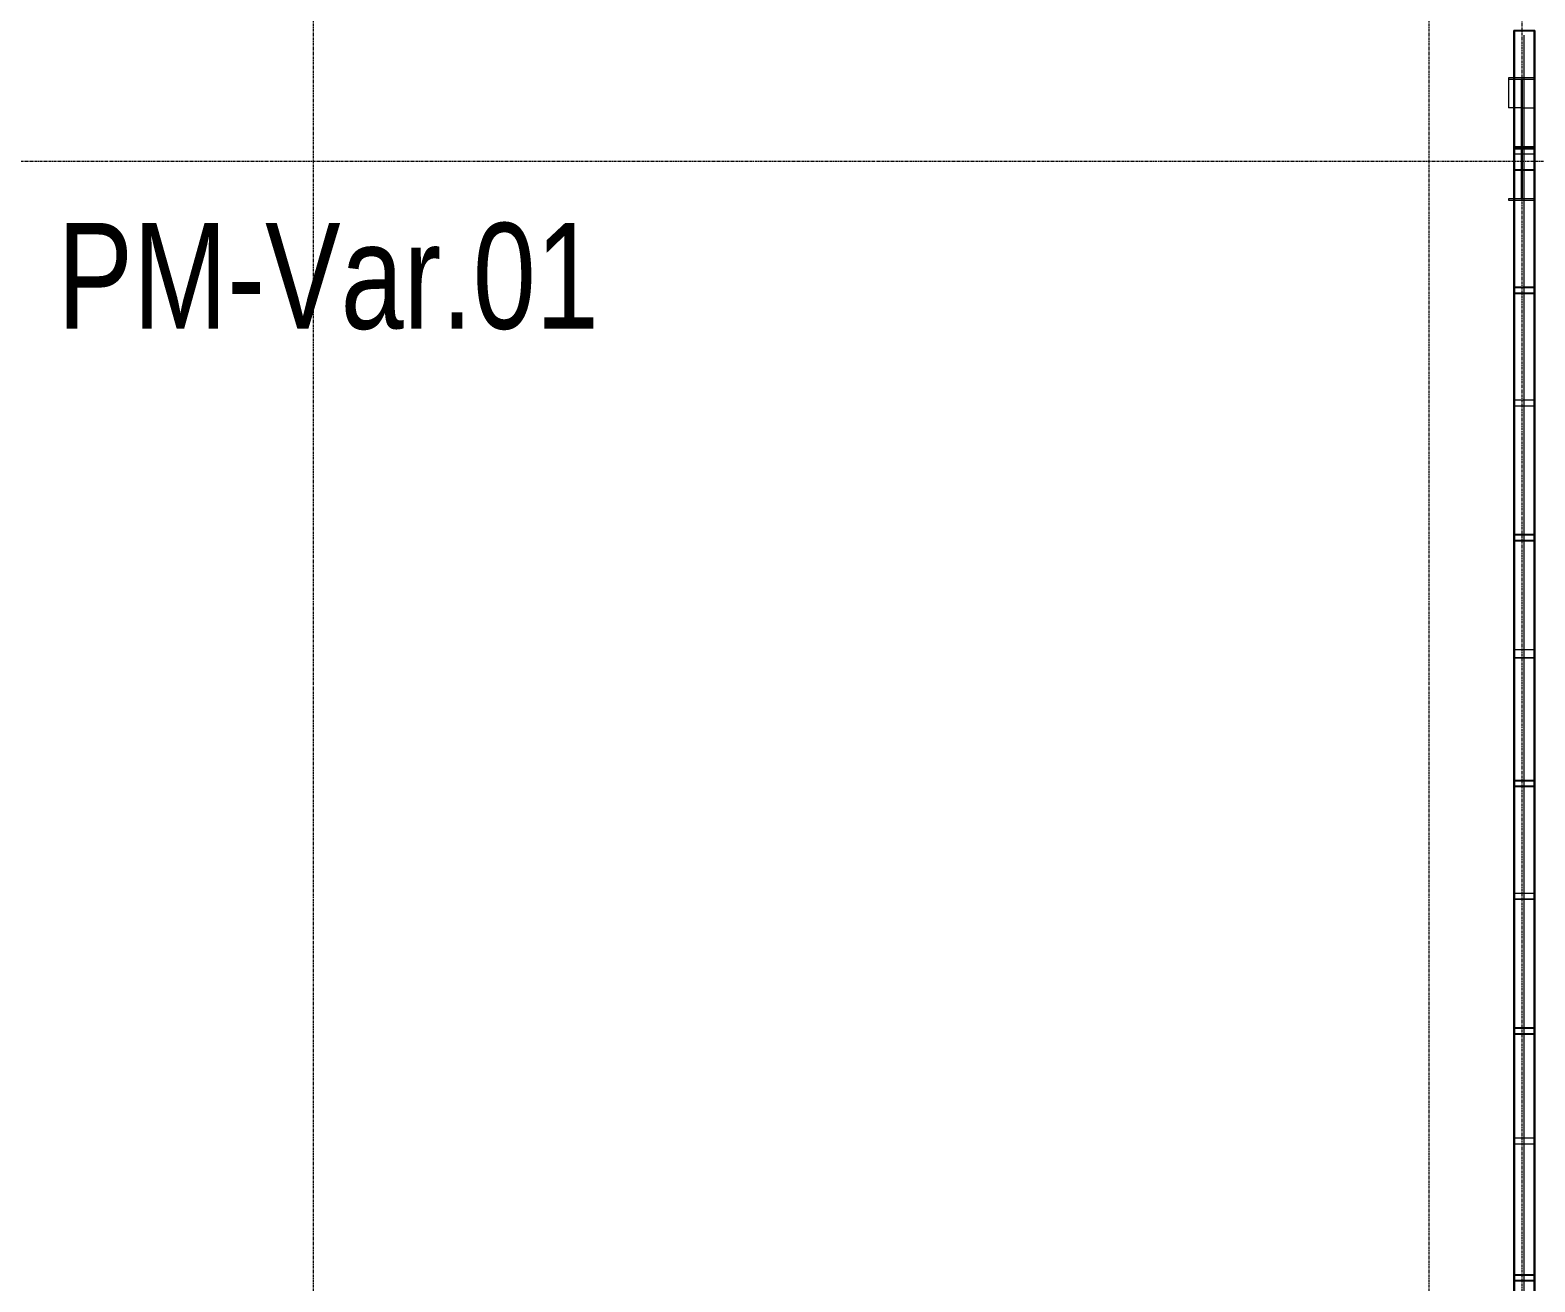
# Model space of a CAD drawing. Header units: centimetres. Extents: x -14155 to 6577, y -1225 to 8033.
# Drawn here: x -10476 to -9765, y 1692 to 2283 of the extents above; entities that cross this region are included whole.
import ezdxf

# ---------------------------------------------------------------- set-up
doc = ezdxf.new("R2010")
doc.units = ezdxf.units.CM
doc.linetypes.add('Grid Line', pattern=[2.2225, 1.27, -0.3175, 0.3175, -0.3175])
for name, color, linetype, lineweight in [('S-BEAM', 7, 'Continuous', 9), ('S-COLS', 7, 'Continuous', 9), ('S-COLS-IDEN', 7, 'Continuous', 9), ('S-GRID', 7, 'Continuous', 9)]:
    doc.layers.add(name, color=color, linetype=linetype, lineweight=lineweight)
doc.styles.add('Century Gothic_1', font='GOTHIC.TTF', dxfattribs={"width": 0.8, "height": 50})

# ---------------------------------------------------------------- blocks, each defined once
blk = doc.blocks.new('RVR_CERCHA_C03 - RVR_CERCHA_C03-1729337-N01 - Planta')
at = {"layer": 'S-BEAM', "color": 253, "true_color": 0xaaaaaa}
for p, q in [((-2.89, 5), (897.43, 5)), ((893.49, 4.7), (-2.85, 4.7)), ((55.07, 0), (673.83, 0)), ((368.73, 5), (317.93, 5)), ((317.93, 5), (368.73, 5)), ((318.22, 4.7), (368.73, 4.7)), ((321.37, 4.7), (368.73, 4.7)), ((321.37, 4.7), (368.73, 4.7)), ((368.73, 5), (321.87, 5)), ((369.92, 5), (368.19, 5)), ((368.19, 4.7), (369.92, 4.7)), ((483.93, 5), (368.27, 5)), ((483.93, 4.7), (368.27, 4.7)), ((369.92, 5), (368.73, 5)), ((371.64, 5), (368.73, 5)), ((371.64, 5), (368.73, 5)), ((371.64, 5), (368.73, 5)), ((368.73, 5), (371.64, 5)), ((368.73, 4.7), (368.73, -4.7)), ((368.87, -4.7), (368.87, 4.7)), ((368.87, 4.7), (369.92, 4.7)), ((368.87, 4.7), (370.28, 4.7)), ((368.87, 4.7), (370.28, 4.7)), ((368.87, 4.7), (371.44, 4.7)), ((368.87, 4.7), (371.44, 4.7)), ((371.11, 5), (369.92, 5)), ((371.64, 5), (369.92, 5)), ((369.92, 4.7), (371.11, 4.7)), ((369.92, 4.7), (371.44, 4.7)), ((370.28, 4.7), (371.44, 4.7)), ((370.28, 4.7), (371.44, 4.7)), ((371.11, 4.7), (371.11, 5)), ((371.11, 5), (434.13, 5)), ((371.11, 4.7), (434.13, 4.7)), ((371.44, 4.7), (371.44, -4.7)), ((429.43, 5), (371.64, 5)), ((371.64, 4.7), (371.64, 5)), ((432.81, 5), (371.64, 5)), ((371.64, 5), (432.81, 5)), ((371.64, 4.7), (429.94, 4.7)), ((371.64, -4.7), (371.64, 4.7)), ((371.64, 4.7), (429.94, 4.7)), ((371.64, 4.7), (432.81, 4.7)), ((432.81, 5), (429.43, 5)), ((429.94, 4.7), (432.81, 4.7)), ((429.94, 4.7), (432.81, 4.7)), ((432.81, 4.7), (432.81, 5)), ((432.81, 5), (434.03, 5)), ((432.81, 5), (434.13, 5)), ((433.38, 5), (432.81, 5)), ((435.76, 5), (432.81, 5)), ((432.81, 5), (435.76, 5)), ((434.03, 4.7), (432.81, 4.7)), ((432.81, 4.7), (434.13, 4.7)), ((432.81, 4.7), (433.52, 4.7)), ((432.81, 4.7), (435.76, 4.7)), ((432.81, 4.7), (433.52, 4.7)), ((433.38, 5), (434.93, 5)), ((433.38, 4.7), (433.38, 5)), ((433.38, -4.7), (433.38, 4.7)), ((434.93, 4.7), (433.52, 4.7)), ((433.52, 4.7), (433.52, -4.7)), ((433.52, 4.7), (435.76, 4.7)), ((434.03, 5), (435.76, 5)), ((435.76, 4.7), (434.03, 4.7)), ((434.13, 5), (484.82, 5)), ((434.13, 5), (435.76, 5)), ((434.13, 4.7), (484.82, 4.7)), ((434.13, 4.7), (435.76, 4.7)), ((434.93, 5), (435.76, 5)), ((435.76, 4.7), (434.93, 4.7)), ((435.76, 5), (436.33, 5)), ((435.76, 5), (435.76, 4.7)), ((485.35, 5), (435.76, 5)), ((435.76, 5), (485.35, 5)), ((436.12, 4.7), (435.76, 4.7)), ((435.76, 4.7), (438.9, 4.7)), ((435.76, 4.7), (436.12, 4.7)), ((436.12, -4.7), (436.12, 4.7)), ((436.12, 4.7), (438.9, 4.7)), ((436.33, 5), (436.33, 4.7)), ((439.39, 5), (436.33, 5)), ((436.33, 4.7), (436.33, -4.7)), ((436.38, 4.7), (485.35, 4.7)), ((438.9, 4.7), (485.35, 4.7)), ((438.9, 4.7), (485.35, 4.7)), ((485.35, 5), (439.39, 5)), ((485.48, 5), (483.93, 5)), ((485.48, 4.7), (483.93, 4.7)), ((486.57, 5), (484.82, 5)), ((484.82, 5), (484.82, 4.7)), ((484.82, 4.7), (486.57, 4.7)), ((486.57, 5), (485.35, 5)), ((488.33, 5), (485.35, 5)), ((488.33, 5), (485.35, 5)), ((488.33, 5), (485.35, 5)), ((485.35, 5), (488.33, 5)), ((485.35, 4.7), (485.35, -4.7)), ((487.34, 5), (485.48, 5)), ((487.34, 4.7), (485.48, 4.7)), ((485.49, -4.7), (485.49, 4.7)), ((485.49, 4.7), (486.57, 4.7)), ((485.49, 4.7), (486.94, 4.7)), ((485.49, 4.7), (486.94, 4.7)), ((485.49, 4.7), (488.12, 4.7)), ((485.49, 4.7), (488.12, 4.7)), ((487.8, 5), (486.57, 5)), ((488.33, 5), (486.57, 5)), ((486.57, 4.7), (487.8, 4.7)), ((486.57, 4.7), (488.12, 4.7)), ((486.94, 4.7), (488.12, 4.7)), ((486.94, 4.7), (488.12, 4.7)), ((488.89, 5), (487.34, 5)), ((488.89, 4.7), (487.34, 4.7)), ((487.8, 4.7), (487.8, 5)), ((487.8, 5), (549.86, 5)), ((487.8, 4.7), (549.86, 4.7)), ((488.12, 4.7), (488.12, -4.7)), ((545.48, 5), (488.33, 5)), ((488.33, 4.7), (488.33, 5)), ((548.52, 5), (488.33, 5)), ((488.33, 5), (548.52, 5)), ((488.33, 4.7), (545.97, 4.7)), ((488.33, -4.7), (488.33, 4.7)), ((488.33, 4.7), (545.97, 4.7)), ((488.33, 4.7), (548.52, 4.7)), ((601.73, 5), (488.89, 5)), ((601.73, 4.7), (488.89, 4.7)), ((548.52, 5), (545.48, 5)), ((545.97, 4.7), (548.52, 4.7)), ((545.97, 4.7), (548.52, 4.7)), ((548.52, 4.7), (548.52, 5)), ((548.52, 5), (549.86, 5)), ((548.52, 5), (549.86, 5)), ((549.01, 5), (548.52, 5)), ((551.47, 5), (548.52, 5)), ((548.52, 5), (551.47, 5)), ((549.86, 4.7), (548.52, 4.7)), ((548.52, 4.7), (549.86, 4.7)), ((548.52, 4.7), (549.16, 4.7)), ((548.52, 4.7), (551.47, 4.7)), ((548.52, 4.7), (549.16, 4.7)), ((549.01, 5), (550.51, 5)), ((549.01, 4.7), (549.01, 5)), ((549.01, -4.7), (549.01, 4.7)), ((550.51, 4.7), (549.16, 4.7)), ((549.16, 4.7), (549.16, -4.7)), ((549.16, 4.7), (551.47, 4.7)), ((549.86, 5), (551.47, 5)), ((549.86, 5), (601.73, 5)), ((549.86, 5), (551.47, 5)), ((551.47, 4.7), (549.86, 4.7)), ((549.86, 4.7), (601.73, 4.7)), ((549.86, 4.7), (551.47, 4.7)), ((550.51, 5), (551.47, 5)), ((551.47, 4.7), (550.51, 4.7)), ((551.47, 5), (551.97, 5)), ((551.47, 5), (551.47, 4.7)), ((602.26, 5), (551.47, 5)), ((551.47, 5), (602.26, 5)), ((551.47, 4.7), (554.49, 4.7)), ((551.76, -4.7), (551.76, 4.7)), ((551.76, 4.7), (554.49, 4.7)), ((551.76, 4.7), (602.27, 4.7)), ((551.97, 5), (551.97, 4.7)), ((554.99, 5), (551.97, 5)), ((551.97, 4.7), (551.97, -4.7)), ((554.49, 4.7), (602.27, 4.7)), ((554.49, 4.7), (602.27, 4.7)), ((602.26, 5), (554.99, 5)), ((603.45, 5), (601.73, 5)), ((601.73, 5), (601.73, 4.7)), ((601.73, 4.7), (603.45, 4.7)), ((717.47, 5), (601.8, 5)), ((717.47, 4.7), (601.8, 4.7)), ((603.45, 5), (602.26, 5)), ((605.18, 5), (602.26, 5)), ((605.18, 5), (602.26, 5)), ((605.18, 5), (602.26, 5)), ((602.26, 5), (605.18, 5)), ((602.26, 4.7), (602.26, -4.7)), ((602.41, -4.7), (602.41, 4.7)), ((602.41, 4.7), (603.45, 4.7)), ((602.41, 4.7), (603.81, 4.7)), ((602.41, 4.7), (603.81, 4.7)), ((602.41, 4.7), (604.97, 4.7)), ((602.41, 4.7), (604.97, 4.7)), ((604.64, 5), (603.45, 5)), ((605.18, 5), (603.45, 5)), ((603.45, 4.7), (604.64, 4.7)), ((603.45, 4.7), (604.97, 4.7)), ((603.81, 4.7), (604.97, 4.7)), ((603.81, 4.7), (604.97, 4.7)), ((604.64, 4.7), (604.64, 5)), ((604.64, 5), (667.66, 5)), ((604.64, 4.7), (667.66, 4.7)), ((604.97, 4.7), (604.97, -4.7)), ((605.17, 4.7), (664.17, 4.7)), ((605.17, 4.7), (663.97, 4.7)), ((605.17, 4.7), (663.03, 4.7)), ((663.47, 5), (605.18, 5)), ((605.18, 4.7), (605.18, 5)), ((663.03, 5), (605.18, 5)), ((605.18, 5), (664.33, 5)), ((605.18, -4.7), (605.18, 4.7)), ((663.03, 5), (666.54, 5)), ((663.03, 4.7), (663.03, 5)), ((663.03, 5), (664.33, 5)), ((669.29, 5), (663.03, 5)), ((663.03, -4.7), (663.03, 4.7)), ((663.03, 4.7), (667.06, 4.7)), ((666.2, 4.7), (663.24, 4.7)), ((663.24, 4.7), (663.24, -4.7)), ((664.45, 4.7), (663.24, 4.7)), ((663.95, 5), (663.47, 5)), ((666.91, 5), (663.95, 5)), ((663.97, 4.7), (664.33, 4.7)), ((664.17, 4.7), (667.06, 4.7)), ((664.33, 5), (667.66, 5)), ((664.33, 5), (669.29, 5)), ((664.33, 4.7), (669.29, 4.7)), ((664.82, 4.7), (664.45, 4.7)), ((667.94, 4.7), (664.82, 4.7)), ((666.54, 4.7), (666.2, 4.7)), ((666.54, 5), (666.54, 4.7)), ((669.29, 5), (666.54, 5)), ((667, 4.7), (666.54, 4.7)), ((666.91, 5), (668.27, 5)), ((666.91, 4.7), (666.91, 5)), ((666.91, -4.7), (666.91, 4.7)), ((669.29, 4.7), (667.06, 4.7)), ((668.27, 4.7), (667.06, 4.7)), ((667.06, 4.7), (667.06, -4.7)), ((667.06, 4.7), (669.29, 4.7)), ((667.66, 5), (718.35, 5)), ((667.66, 5), (669.29, 5)), ((667.66, 4.7), (669.29, 4.7)), ((718.35, 4.7), (667.94, 4.7)), ((668.27, 5), (669.29, 5)), ((669.29, 4.7), (668.27, 4.7)), ((672.54, 5), (669.29, 5)), ((669.29, 5), (669.29, 4.7)), ((718.88, 5), (669.29, 5)), ((669.29, 5), (718.88, 5)), ((672.54, 4.7), (669.29, 4.7)), ((669.29, 4.7), (718.35, 4.7)), ((669.29, 4.7), (718.35, 4.7)), ((718.88, 5), (672.54, 5)), ((718.35, 4.7), (672.54, 4.7)), ((673.83, 0), (957.38, 0)), ((719.01, 5), (717.47, 5)), ((718.35, 4.7), (717.47, 4.7)), ((718.35, 5), (718.35, -5)), ((720.11, 5), (718.35, 5)), ((718.56, -4.7), (718.56, 4.7)), ((718.56, 4.7), (720.11, 4.7)), ((718.88, 4.7), (718.56, 4.7)), ((719.01, 4.7), (718.56, 4.7)), ((718.56, 4.7), (718.88, 4.7)), ((718.56, 4.7), (718.88, 4.7)), ((720.11, 5), (718.88, 5)), ((721.87, 5), (718.88, 5)), ((721.87, 5), (718.88, 5)), ((721.87, 5), (718.88, 5)), ((718.88, 5), (721.87, 5)), ((718.88, 4.7), (720.11, 4.7)), ((721.19, 4.7), (718.88, 4.7)), ((721.19, 4.7), (718.88, 4.7)), ((718.88, 4.7), (721.19, 4.7)), ((718.88, 4.7), (721.19, 4.7)), ((720.88, 5), (719.01, 5)), ((720.88, 4.7), (719.01, 4.7)), ((721.34, 5), (720.11, 5)), ((721.87, 5), (720.11, 5)), ((720.11, 4.7), (721.19, 4.7)), ((720.11, 4.7), (721.19, 4.7)), ((722.42, 5), (720.88, 5)), ((721.19, 4.7), (720.88, 4.7)), ((721.19, 4.7), (721.19, -4.7)), ((721.34, -5), (721.34, 5)), ((721.34, 5), (783.39, 5)), ((721.87, 4.7), (721.34, 4.7)), ((783.17, 4.7), (721.34, 4.7)), ((721.34, 4.7), (721.87, 4.7)), ((721.87, 4.7), (721.34, 4.7)), ((722.42, 4.7), (721.34, 4.7)), ((721.34, 4.7), (721.87, 4.7)), ((721.34, 4.7), (721.87, 4.7)), ((779.61, 5), (721.87, 5)), ((721.87, 4.7), (721.87, 5)), ((782.05, 5), (721.87, 5)), ((721.87, 5), (782.05, 5)), ((779.61, 4.7), (721.87, 4.7)), ((721.87, 4.7), (782.05, 4.7)), ((721.87, 4.7), (782.05, 4.7)), ((835.26, 5), (722.42, 5)), ((835.27, 4.7), (722.42, 4.7)), ((782.05, 5), (779.61, 5)), ((782.05, 4.7), (779.61, 4.7)), ((782.05, 5), (783.68, 5)), ((782.05, -5), (782.05, 5)), ((782.05, 5), (783.39, 5)), ((782.55, 5), (782.05, 5)), ((785.01, 5), (782.05, 5)), ((782.05, 5), (785.01, 5)), ((782.55, 4.7), (782.05, 4.7)), ((782.05, 4.7), (785.01, 4.7)), ((782.05, 4.7), (785.01, 4.7)), ((783.68, 4.7), (782.26, 4.7)), ((782.26, 4.7), (782.26, -4.7)), ((783.67, 4.7), (782.26, 4.7)), ((782.55, 4.7), (782.55, 5)), ((782.55, 5), (783.84, 5)), ((783.84, 4.7), (782.55, 4.7)), ((784.86, 4.7), (783.17, 4.7)), ((783.39, 5), (835.26, 5)), ((783.39, 5), (785.01, 5)), ((835.26, 4.7), (783.67, 4.7)), ((783.68, 5), (785.01, 5)), ((785.01, 4.7), (783.68, 4.7)), ((783.84, 5), (785.01, 5)), ((784.86, 4.7), (783.84, 4.7)), ((784.86, -4.7), (784.86, 4.7)), ((785.01, 5), (785.5, 5)), ((785.01, 5), (785.01, -5)), ((835.76, 5), (785.01, 5)), ((785.01, 5), (835.76, 5)), ((785.5, 4.7), (785.01, 4.7)), ((785.01, 4.7), (835.26, 4.7)), ((785.01, 4.7), (835.26, 4.7)), ((785.5, 5), (785.5, 4.7)), ((788.12, 5), (785.5, 5)), ((788.12, 4.7), (785.5, 4.7)), ((835.76, 5), (788.12, 5)), ((835.26, 4.7), (788.12, 4.7)), ((835.26, 5), (835.26, -5)), ((836.99, 5), (835.26, 5)), ((893.49, 5), (835.34, 5)), ((893.49, 4.7), (835.34, 4.7)), ((835.47, -4.7), (835.47, 4.7)), ((835.47, 4.7), (836.99, 4.7)), ((836.99, 5), (835.76, 5)), ((838.71, 5), (835.76, 5)), ((838.71, 5), (835.76, 5)), ((838.71, 5), (835.76, 5)), ((835.76, 5), (838.71, 5)), ((835.76, 4.7), (836.99, 4.7)), ((838.07, 4.7), (835.76, 4.7)), ((838.07, 4.7), (835.76, 4.7)), ((835.76, 4.7), (838.07, 4.7)), ((835.76, 4.7), (838.07, 4.7)), ((838.22, 5), (836.99, 5)), ((838.71, 5), (836.99, 5)), ((836.99, 4.7), (838.07, 4.7)), ((836.99, 4.7), (838.07, 4.7)), ((838.07, 4.7), (838.07, -4.7)), ((838.22, -5), (838.22, 5)), ((838.22, 5), (893.49, 5)), ((838.71, 4.7), (838.22, 4.7)), ((893.49, 4.7), (838.22, 4.7)), ((838.22, 4.7), (838.71, 4.7)), ((838.71, 4.7), (838.22, 4.7)), ((838.22, 4.7), (838.71, 4.7)), ((838.22, 4.7), (838.71, 4.7)), ((893.49, 5), (838.71, 5)), ((838.71, 4.7), (838.71, 5)), ((893.49, 5), (838.71, 5)), ((838.71, 5), (893.49, 5)), ((893.49, 4.7), (838.71, 4.7)), ((838.71, 4.7), (893.49, 4.7)), ((838.71, 4.7), (893.49, 4.7)), ((893.49, 5), (893.49, -5)), ((897.43, 5), (893.49, 5)), ((900.32, 5), (893.49, 5)), ((893.49, 5), (902.82, 5)), ((895.41, 5), (893.49, 5)), ((899.15, 5), (893.49, 5)), ((900.62, 5), (893.49, 5)), ((893.49, 5), (901.9, 5)), ((893.78, -4.7), (893.78, 4.7)), ((893.78, 4.7), (897.43, 4.7)), ((893.78, 4.7), (900.64, 4.7)), ((895.41, 4.7), (893.78, 4.7)), ((900.7, 4.7), (893.78, 4.7)), ((894.49, 4.7), (893.78, 4.7)), ((893.78, 4.7), (900.94, 4.7)), ((893.78, 4.7), (900.62, 4.7)), ((898.43, 4.7), (893.82, 4.7)), ((899.15, 4.7), (894.49, 4.7)), ((898.43, 5), (895.41, 5)), ((898.43, 4.7), (895.41, 4.7)), ((898.43, 5), (897.43, 5)), ((897.43, 5), (898.43, 5)), ((897.43, 4.7), (898.43, 4.7)), ((898.43, 4.7), (898.43, 5)), ((898.43, 5), (905.3, 5)), ((898.43, 4.7), (905.3, 4.7)), ((898.44, 5), (959.61, 5)), ((957.07, 4.7), (898.48, 4.7)), ((900.62, 5), (898.49, 5)), ((900.62, 4.7), (898.49, 4.7)), ((954.75, 5), (899.15, 5)), ((954.75, 4.7), (899.15, 4.7)), ((900.64, 5), (900.32, 5)), ((902.28, 5), (900.62, 5)), ((900.62, 4.7), (900.62, 5)), ((900.62, 5), (903.36, 5)), ((900.62, 5), (901.9, 5)), ((903.36, 5), (900.62, 5)), ((901.33, 4.7), (900.62, 4.7)), ((901.17, 4.7), (900.62, 4.7)), ((900.62, 4.7), (901.02, 4.7)), ((900.62, 4.7), (901.33, 4.7)), ((901.04, 5), (900.64, 5)), ((900.64, 4.7), (900.94, 4.7)), ((902.56, 4.7), (900.7, 4.7)), ((900.94, 4.7), (901.33, 4.7)), ((900.94, 4.7), (901.9, 4.7)), ((901.02, 4.7), (901.9, 4.7)), ((901.04, 5), (903.36, 5)), ((901.04, 4.7), (901.04, 5)), ((901.04, -4.7), (901.04, 4.7)), ((903.36, 4.7), (901.17, 4.7)), ((903.36, 4.7), (901.33, 4.7)), ((901.33, 4.7), (901.33, -4.7)), ((901.33, 4.7), (903.36, 4.7)), ((902.28, 4.7), (901.54, 4.7)), ((901.9, 5), (902.82, 5)), ((901.9, 5), (903.36, 5)), ((901.9, 4.7), (902.82, 4.7)), ((901.9, 4.7), (903.36, 4.7)), ((902.28, 4.7), (902.28, 5)), ((902.28, 5), (903.36, 5)), ((903.36, 4.7), (902.28, 4.7)), ((903.15, 4.7), (902.56, 4.7)), ((902.82, 5), (904.74, 5)), ((902.82, 5), (905.3, 5)), ((902.82, 4.7), (905.3, 4.7)), ((903.36, 5), (904.74, 5)), ((903.36, 5), (904.74, 5)), ((904.01, 5), (903.36, 5)), ((903.36, 5), (903.36, 4.7)), ((904.01, 5), (903.36, 5)), ((904.74, 4.7), (903.36, 4.7)), ((904.59, 4.7), (903.36, 4.7)), ((904.59, 4.7), (903.36, 4.7)), ((903.36, 4.7), (903.97, 4.7)), ((903.36, 4.7), (903.97, 4.7)), ((903.46, -4.7), (903.46, 4.7)), ((903.46, 4.7), (904.74, 4.7)), ((903.65, 5), (903.65, -5)), ((904.74, 5), (903.65, 5)), ((903.97, 4.7), (903.97, -4.7)), ((904.01, 4.7), (904.01, 5)), ((904.01, -4.7), (904.01, 4.7)), ((904.59, -4.7), (904.59, 4.7)), ((904.74, 5), (905.99, 5)), ((904.74, 5), (904.74, 4.7)), ((905.99, 5), (904.74, 5)), ((905.99, 4.7), (904.74, 4.7)), ((904.74, 4.7), (904.74, -4.7)), ((904.74, 4.7), (905.99, 4.7)), ((905.3, 5), (905.99, 5)), ((905.3, 5), (954.75, 5)), ((905.3, 4.7), (905.99, 4.7)), ((905.3, 4.7), (954.75, 4.7)), ((905.99, 5), (905.99, 4.7)), ((906.06, 4.7), (954.75, 4.7)), ((954.75, 5), (906.11, 5)), ((959.61, 5), (954.75, 5)), ((959.61, 5), (954.75, 5)), ((954.75, 5), (954.75, 4.7)), ((958.29, 5), (954.75, 5)), ((959.61, 5), (954.75, 5)), ((954.75, 5), (959.61, 5)), ((959.32, 4.7), (954.75, 4.7)), ((954.75, 4.7), (959.32, 4.7)), ((958.29, 4.7), (954.75, 4.7)), ((954.75, 4.7), (959.32, 4.7)), ((954.75, 4.7), (959.32, 4.7)), ((959.32, 4.7), (957.07, 4.7)), ((959.14, 5), (958.29, 5)), ((959.14, 4.7), (958.29, 4.7)), ((959.14, 5), (959.61, 5)), ((959.32, 4.7), (959.32, -4.7)), ((959.61, -5), (959.61, 5)), ((897.43, -5), (-2.89, -5)), ((893.49, -4.7), (-2.85, -4.7)), ((317.93, -5), (368.73, -5)), ((317.93, -5), (368.73, -5)), ((318.22, -4.7), (368.73, -4.7)), ((321.37, -4.7), (368.73, -4.7)), ((321.37, -4.7), (368.73, -4.7)), ((321.87, -5), (368.73, -5)), ((369.92, -4.7), (368.19, -4.7)), ((368.19, -5), (369.92, -5)), ((483.93, -4.7), (368.27, -4.7)), ((483.93, -5), (368.27, -5)), ((368.73, -5), (369.92, -5)), ((368.73, -5), (371.64, -5)), ((368.73, -5), (371.64, -5)), ((368.73, -5), (371.64, -5)), ((368.73, -5), (371.64, -5)), ((369.92, -4.7), (368.87, -4.7)), ((368.87, -4.7), (370.28, -4.7)), ((368.87, -4.7), (370.28, -4.7)), ((368.87, -4.7), (371.44, -4.7)), ((368.87, -4.7), (371.44, -4.7)), ((371.11, -4.7), (369.92, -4.7)), ((371.44, -4.7), (369.92, -4.7)), ((369.92, -5), (371.11, -5)), ((369.92, -5), (371.64, -5)), ((370.28, -4.7), (371.44, -4.7)), ((370.28, -4.7), (371.44, -4.7)), ((371.11, -5), (371.11, -4.7)), ((371.11, -4.7), (434.13, -4.7)), ((371.11, -5), (434.13, -5)), ((371.64, -4.7), (429.94, -4.7)), ((371.64, -5), (371.64, -4.7)), ((371.64, -4.7), (432.81, -4.7)), ((371.64, -4.7), (429.94, -4.7)), ((371.64, -5), (429.43, -5)), ((371.64, -5), (432.81, -5)), ((371.64, -5), (432.81, -5)), ((429.43, -5), (432.81, -5)), ((429.94, -4.7), (432.81, -4.7)), ((429.94, -4.7), (432.81, -4.7)), ((432.81, -5), (432.81, -4.7)), ((432.81, -4.7), (434.03, -4.7)), ((432.81, -4.7), (434.13, -4.7)), ((432.81, -4.7), (433.52, -4.7)), ((432.81, -4.7), (433.52, -4.7)), ((432.81, -4.7), (435.76, -4.7)), ((434.03, -5), (432.81, -5)), ((432.81, -5), (434.13, -5)), ((432.81, -5), (433.38, -5)), ((432.81, -5), (435.76, -5)), ((432.81, -5), (435.76, -5)), ((433.38, -5), (433.38, -4.7)), ((434.93, -5), (433.38, -5)), ((433.52, -4.7), (434.93, -4.7)), ((433.52, -4.7), (435.76, -4.7)), ((434.03, -4.7), (435.76, -4.7)), ((435.76, -5), (434.03, -5)), ((434.13, -4.7), (484.82, -4.7)), ((434.13, -4.7), (435.76, -4.7)), ((434.13, -5), (484.82, -5)), ((434.13, -5), (435.76, -5)), ((434.93, -4.7), (435.76, -4.7)), ((435.76, -5), (434.93, -5)), ((435.76, -4.7), (436.12, -4.7)), ((435.76, -4.7), (435.76, -5)), ((435.76, -4.7), (436.12, -4.7)), ((435.76, -4.7), (438.9, -4.7)), ((436.33, -5), (435.76, -5)), ((435.76, -5), (485.35, -5)), ((435.76, -5), (485.35, -5)), ((436.12, -4.7), (438.9, -4.7)), ((436.33, -4.7), (436.33, -5)), ((436.33, -5), (439.39, -5)), ((436.38, -4.7), (485.35, -4.7)), ((438.9, -4.7), (485.35, -4.7)), ((438.9, -4.7), (485.35, -4.7)), ((439.39, -5), (485.35, -5)), ((485.48, -4.7), (483.93, -4.7)), ((485.48, -5), (483.93, -5)), ((486.57, -4.7), (484.82, -4.7)), ((484.82, -4.7), (484.82, -5)), ((484.82, -5), (486.57, -5)), ((485.35, -5), (486.57, -5)), ((485.35, -5), (488.33, -5)), ((485.35, -5), (488.33, -5)), ((485.35, -5), (488.33, -5)), ((485.35, -5), (488.33, -5)), ((487.34, -4.7), (485.48, -4.7)), ((487.34, -5), (485.48, -5)), ((486.57, -4.7), (485.49, -4.7)), ((485.49, -4.7), (486.94, -4.7)), ((485.49, -4.7), (486.94, -4.7)), ((485.49, -4.7), (488.12, -4.7)), ((485.49, -4.7), (488.12, -4.7)), ((487.8, -4.7), (486.57, -4.7)), ((488.12, -4.7), (486.57, -4.7)), ((486.57, -5), (487.8, -5)), ((486.57, -5), (488.33, -5)), ((486.94, -4.7), (488.12, -4.7)), ((486.94, -4.7), (488.12, -4.7)), ((488.89, -4.7), (487.34, -4.7)), ((488.89, -5), (487.34, -5)), ((487.8, -5), (487.8, -4.7)), ((487.8, -4.7), (549.86, -4.7)), ((487.8, -5), (549.86, -5)), ((488.33, -4.7), (545.97, -4.7)), ((488.33, -5), (488.33, -4.7)), ((488.33, -4.7), (548.52, -4.7)), ((488.33, -4.7), (545.97, -4.7)), ((488.33, -5), (545.48, -5)), ((488.33, -5), (548.52, -5)), ((488.33, -5), (548.52, -5)), ((601.73, -4.7), (488.89, -4.7)), ((601.73, -5), (488.89, -5)), ((545.48, -5), (548.52, -5)), ((545.97, -4.7), (548.52, -4.7)), ((545.97, -4.7), (548.52, -4.7)), ((548.52, -5), (548.52, -4.7)), ((548.52, -4.7), (549.86, -4.7)), ((548.52, -4.7), (549.86, -4.7)), ((548.52, -4.7), (549.16, -4.7)), ((548.52, -4.7), (549.16, -4.7)), ((548.52, -4.7), (551.47, -4.7)), ((549.86, -5), (548.52, -5)), ((548.52, -5), (549.86, -5)), ((548.52, -5), (549.01, -5)), ((548.52, -5), (551.47, -5)), ((548.52, -5), (551.47, -5)), ((549.01, -5), (549.01, -4.7)), ((550.51, -5), (549.01, -5)), ((549.16, -4.7), (550.51, -4.7)), ((549.16, -4.7), (551.47, -4.7)), ((549.86, -4.7), (551.47, -4.7)), ((549.86, -4.7), (601.73, -4.7)), ((549.86, -4.7), (551.47, -4.7)), ((551.47, -5), (549.86, -5)), ((549.86, -5), (601.73, -5)), ((549.86, -5), (551.47, -5)), ((550.51, -4.7), (551.47, -4.7)), ((551.47, -5), (550.51, -5)), ((551.47, -4.7), (551.47, -5)), ((551.47, -4.7), (554.49, -4.7)), ((551.97, -5), (551.47, -5)), ((551.47, -5), (602.26, -5)), ((551.47, -5), (602.26, -5)), ((551.76, -4.7), (554.49, -4.7)), ((551.76, -4.7), (602.26, -4.7)), ((551.97, -4.7), (551.97, -5)), ((551.97, -5), (554.99, -5)), ((554.49, -4.7), (602.26, -4.7)), ((554.49, -4.7), (602.26, -4.7)), ((554.99, -5), (602.26, -5)), ((603.45, -4.7), (601.73, -4.7)), ((601.73, -4.7), (601.73, -5)), ((601.73, -5), (603.45, -5)), ((717.47, -4.7), (601.8, -4.7)), ((717.47, -5), (601.8, -5)), ((602.26, -5), (603.45, -5)), ((602.26, -5), (605.18, -5)), ((602.26, -5), (605.18, -5)), ((602.26, -5), (605.18, -5)), ((602.26, -5), (605.18, -5)), ((603.45, -4.7), (602.41, -4.7)), ((602.41, -4.7), (603.81, -4.7)), ((602.41, -4.7), (603.81, -4.7)), ((602.41, -4.7), (604.97, -4.7)), ((602.41, -4.7), (604.97, -4.7)), ((604.64, -4.7), (603.45, -4.7)), ((604.97, -4.7), (603.45, -4.7)), ((603.45, -5), (604.64, -5)), ((603.45, -5), (605.18, -5)), ((603.81, -4.7), (604.97, -4.7)), ((603.81, -4.7), (604.97, -4.7)), ((604.64, -5), (604.64, -4.7)), ((604.64, -4.7), (667.66, -4.7)), ((604.64, -5), (667.66, -5)), ((605.18, -4.7), (664.17, -4.7)), ((605.18, -5), (605.18, -4.7)), ((605.18, -4.7), (663.03, -4.7)), ((605.18, -4.7), (663.97, -4.7)), ((605.18, -5), (663.47, -5)), ((605.18, -5), (664.33, -5)), ((605.18, -5), (663.03, -5)), ((663.03, -5), (663.03, -4.7)), ((663.03, -4.7), (667.06, -4.7)), ((666.54, -5), (663.03, -5)), ((664.33, -5), (663.03, -5)), ((663.03, -5), (669.29, -5)), ((663.24, -4.7), (666.2, -4.7)), ((664.45, -4.7), (663.24, -4.7)), ((663.47, -5), (663.95, -5)), ((663.95, -5), (666.91, -5)), ((663.97, -4.7), (664.33, -4.7)), ((664.17, -4.7), (667.06, -4.7)), ((664.33, -4.7), (669.29, -4.7)), ((667.66, -5), (664.33, -5)), ((664.33, -5), (669.29, -5)), ((664.82, -4.7), (664.45, -4.7)), ((667.94, -4.7), (664.82, -4.7)), ((666.2, -4.7), (666.54, -4.7)), ((666.54, -4.7), (666.54, -5)), ((667, -4.7), (666.54, -4.7)), ((669.29, -5), (666.54, -5)), ((666.91, -5), (666.91, -4.7)), ((668.27, -5), (666.91, -5)), ((669.29, -4.7), (667.06, -4.7)), ((667.06, -4.7), (668.27, -4.7)), ((667.06, -4.7), (669.29, -4.7)), ((667.66, -4.7), (669.29, -4.7)), ((718.35, -5), (667.66, -5)), ((667.66, -5), (669.29, -5)), ((718.35, -4.7), (667.94, -4.7)), ((668.27, -4.7), (669.29, -4.7)), ((669.29, -5), (668.27, -5)), ((672.54, -4.7), (669.29, -4.7)), ((669.29, -4.7), (669.29, -5)), ((669.29, -4.7), (718.35, -4.7)), ((669.29, -4.7), (718.35, -4.7)), ((672.54, -5), (669.29, -5)), ((669.29, -5), (718.88, -5)), ((669.29, -5), (718.88, -5)), ((718.35, -4.7), (672.54, -4.7)), ((718.88, -5), (672.54, -5)), ((718.35, -4.7), (717.47, -4.7)), ((719.01, -5), (717.47, -5)), ((718.35, -5), (720.11, -5)), ((720.11, -4.7), (718.56, -4.7)), ((718.88, -4.7), (718.56, -4.7)), ((719.01, -4.7), (718.56, -4.7)), ((718.56, -4.7), (718.88, -4.7)), ((718.56, -4.7), (718.88, -4.7)), ((720.11, -4.7), (718.88, -4.7)), ((721.19, -4.7), (718.88, -4.7)), ((721.19, -4.7), (718.88, -4.7)), ((718.88, -4.7), (721.19, -4.7)), ((718.88, -4.7), (721.19, -4.7)), ((718.88, -5), (720.11, -5)), ((721.87, -5), (718.88, -5)), ((721.87, -5), (718.88, -5)), ((718.88, -5), (721.87, -5)), ((718.88, -5), (721.87, -5)), ((720.88, -4.7), (719.01, -4.7)), ((720.88, -5), (719.01, -5)), ((721.19, -4.7), (720.11, -4.7)), ((721.19, -4.7), (720.11, -4.7)), ((720.11, -5), (721.34, -5)), ((720.11, -5), (721.87, -5)), ((721.19, -4.7), (720.88, -4.7)), ((722.42, -5), (720.88, -5)), ((783.17, -4.7), (721.34, -4.7)), ((721.87, -4.7), (721.34, -4.7)), ((721.87, -4.7), (721.34, -4.7)), ((721.87, -4.7), (721.34, -4.7)), ((722.42, -4.7), (721.34, -4.7)), ((721.34, -4.7), (721.87, -4.7)), ((721.34, -4.7), (721.87, -4.7)), ((783.39, -5), (721.34, -5)), ((779.61, -4.7), (721.87, -4.7)), ((721.87, -5), (721.87, -4.7)), ((721.87, -4.7), (782.05, -4.7)), ((721.87, -4.7), (782.05, -4.7)), ((779.61, -5), (721.87, -5)), ((721.87, -5), (782.05, -5)), ((721.87, -5), (782.05, -5)), ((835.26, -4.7), (722.42, -4.7)), ((835.26, -5), (722.42, -5)), ((782.05, -4.7), (779.61, -4.7)), ((782.05, -5), (779.61, -5)), ((782.55, -4.7), (782.05, -4.7)), ((782.05, -4.7), (785.01, -4.7)), ((782.05, -4.7), (785.01, -4.7)), ((783.68, -5), (782.05, -5)), ((783.39, -5), (782.05, -5)), ((782.55, -5), (782.05, -5)), ((782.05, -5), (785.01, -5)), ((782.05, -5), (785.01, -5)), ((782.26, -4.7), (783.68, -4.7)), ((783.67, -4.7), (782.26, -4.7)), ((782.55, -5), (782.55, -4.7)), ((782.55, -4.7), (783.84, -4.7)), ((783.84, -5), (782.55, -5)), ((784.86, -4.7), (783.17, -4.7)), ((835.26, -5), (783.39, -5)), ((785.01, -5), (783.39, -5)), ((835.26, -4.7), (783.67, -4.7)), ((783.68, -4.7), (785.01, -4.7)), ((785.01, -5), (783.68, -5)), ((783.84, -4.7), (784.86, -4.7)), ((785.01, -5), (783.84, -5)), ((785.01, -4.7), (785.5, -4.7)), ((785.01, -4.7), (835.26, -4.7)), ((785.01, -4.7), (835.26, -4.7)), ((785.5, -5), (785.01, -5)), ((785.01, -5), (835.76, -5)), ((785.01, -5), (835.76, -5)), ((785.5, -4.7), (785.5, -5)), ((788.12, -4.7), (785.5, -4.7)), ((788.12, -5), (785.5, -5)), ((835.26, -4.7), (788.12, -4.7)), ((835.76, -5), (788.12, -5)), ((835.26, -5), (836.99, -5)), ((893.49, -4.7), (835.34, -4.7)), ((893.49, -5), (835.34, -5)), ((836.99, -4.7), (835.47, -4.7)), ((836.99, -4.7), (835.76, -4.7)), ((838.07, -4.7), (835.76, -4.7)), ((838.07, -4.7), (835.76, -4.7)), ((835.76, -4.7), (838.07, -4.7)), ((835.76, -4.7), (838.07, -4.7)), ((835.76, -5), (836.99, -5)), ((838.71, -5), (835.76, -5)), ((838.71, -5), (835.76, -5)), ((835.76, -5), (838.71, -5)), ((835.76, -5), (838.71, -5)), ((838.07, -4.7), (836.99, -4.7)), ((838.07, -4.7), (836.99, -4.7)), ((836.99, -5), (838.22, -5)), ((836.99, -5), (838.71, -5)), ((893.49, -4.7), (838.22, -4.7)), ((838.71, -4.7), (838.22, -4.7)), ((838.71, -4.7), (838.22, -4.7)), ((838.71, -4.7), (838.22, -4.7)), ((838.22, -4.7), (838.71, -4.7)), ((838.22, -4.7), (838.71, -4.7)), ((893.49, -5), (838.22, -5)), ((893.49, -4.7), (838.71, -4.7)), ((838.71, -5), (838.71, -4.7)), ((838.71, -4.7), (893.49, -4.7)), ((838.71, -4.7), (893.49, -4.7)), ((893.49, -5), (838.71, -5)), ((838.71, -5), (893.49, -5)), ((838.71, -5), (893.49, -5)), ((893.78, -4.7), (893.49, -4.7)), ((893.78, -4.7), (893.49, -4.7)), ((893.78, -4.7), (893.49, -4.7)), ((893.78, -4.7), (893.49, -4.7)), ((893.49, -4.7), (893.78, -4.7)), ((893.49, -4.7), (893.78, -4.7)), ((893.49, -5), (897.43, -5)), ((893.49, -5), (900.32, -5)), ((895.41, -5), (893.49, -5)), ((902.82, -5), (893.49, -5)), ((899.15, -5), (893.49, -5)), ((893.49, -5), (901.9, -5)), ((893.49, -5), (900.62, -5)), ((897.43, -4.7), (893.78, -4.7)), ((893.78, -4.7), (900.64, -4.7)), ((900.7, -4.7), (893.78, -4.7)), ((895.41, -4.7), (893.78, -4.7)), ((894.49, -4.7), (893.78, -4.7)), ((893.78, -4.7), (900.62, -4.7)), ((893.78, -4.7), (900.94, -4.7)), ((898.43, -4.7), (893.82, -4.7)), ((899.15, -4.7), (894.49, -4.7)), ((898.43, -4.7), (895.41, -4.7)), ((898.43, -5), (895.41, -5)), ((898.43, -4.7), (897.43, -4.7)), ((897.43, -5), (898.43, -5)), ((898.43, -5), (897.43, -5)), ((898.43, -5), (898.43, -4.7)), ((898.43, -4.7), (905.3, -4.7)), ((898.43, -5), (905.3, -5)), ((959.61, -5), (898.44, -5)), ((957.07, -4.7), (898.48, -4.7)), ((900.62, -4.7), (898.49, -4.7)), ((900.62, -5), (898.49, -5)), ((954.75, -4.7), (899.15, -4.7)), ((954.75, -5), (899.15, -5)), ((900.32, -5), (900.64, -5)), ((901.33, -4.7), (900.62, -4.7)), ((900.62, -5), (900.62, -4.7)), ((900.62, -4.7), (901.17, -4.7)), ((900.62, -4.7), (901.02, -4.7)), ((900.62, -4.7), (901.33, -4.7)), ((902.28, -5), (900.62, -5)), ((903.36, -5), (900.62, -5)), ((900.62, -5), (901.9, -5)), ((900.62, -5), (903.36, -5)), ((900.64, -4.7), (900.94, -4.7)), ((900.64, -5), (901.04, -5)), ((902.56, -4.7), (900.7, -4.7)), ((900.94, -4.7), (901.33, -4.7)), ((900.94, -4.7), (901.9, -4.7)), ((901.02, -4.7), (901.9, -4.7)), ((901.04, -5), (901.04, -4.7)), ((903.36, -5), (901.04, -5)), ((901.17, -4.7), (903.36, -4.7)), ((901.33, -4.7), (903.36, -4.7)), ((901.33, -4.7), (903.36, -4.7)), ((902.28, -4.7), (901.54, -4.7)), ((901.9, -4.7), (902.82, -4.7)), ((901.9, -4.7), (903.36, -4.7)), ((901.9, -5), (902.82, -5)), ((901.9, -5), (903.36, -5)), ((902.28, -5), (902.28, -4.7)), ((902.28, -4.7), (903.36, -4.7)), ((903.36, -5), (902.28, -5)), ((903.15, -4.7), (902.56, -4.7)), ((902.82, -4.7), (905.3, -4.7)), ((904.74, -5), (902.82, -5)), ((902.82, -5), (905.3, -5)), ((903.36, -4.7), (904.74, -4.7)), ((903.36, -4.7), (904.59, -4.7)), ((904.59, -4.7), (903.36, -4.7)), ((903.97, -4.7), (903.36, -4.7)), ((903.36, -4.7), (903.36, -5)), ((903.36, -4.7), (903.97, -4.7)), ((904.74, -5), (903.36, -5)), ((904.74, -5), (903.36, -5)), ((903.36, -5), (904.01, -5)), ((903.36, -5), (904.01, -5)), ((903.46, -4.7), (904.74, -4.7)), ((903.65, -5), (904.74, -5)), ((904.01, -5), (904.01, -4.7)), ((904.74, -4.7), (905.99, -4.7)), ((904.74, -4.7), (904.74, -5)), ((904.74, -4.7), (905.99, -4.7)), ((905.99, -5), (904.74, -5)), ((904.74, -5), (905.99, -5)), ((905.3, -4.7), (905.99, -4.7)), ((905.3, -4.7), (954.75, -4.7)), ((905.3, -5), (905.99, -5)), ((905.3, -5), (954.75, -5)), ((905.99, -4.7), (905.99, -5)), ((906.06, -4.7), (954.75, -4.7)), ((906.11, -5), (954.75, -5)), ((959.61, -4.7), (954.75, -4.7)), ((959.32, -4.7), (954.75, -4.7)), ((954.75, -4.7), (954.75, -5)), ((958.29, -4.7), (954.75, -4.7)), ((954.75, -4.7), (959.61, -4.7)), ((954.75, -4.7), (959.61, -4.7)), ((959.61, -5), (954.75, -5)), ((954.75, -5), (959.61, -5)), ((958.29, -5), (954.75, -5)), ((954.75, -5), (959.61, -5)), ((954.75, -5), (959.61, -5)), ((959.61, -4.7), (957.07, -4.7)), ((959.14, -4.7), (958.29, -4.7)), ((959.14, -5), (958.29, -5)), ((959.61, -5), (959.14, -5)), ((959.32, -4.7), (959.61, -4.7)), ((959.61, -4.7), (959.32, -4.7))]:
    blk.add_line(p, q, dxfattribs=at)

msp = doc.modelspace()

# ---------------------------------------------------------------- linework, layer by layer
at = {"layer": 'S-COLS'}
for p, q in [((-9775.252, 2260.787), (-9777.645, 2260.787)), ((-9777.645, 2260.787), (-9777.645, 2260.205)), ((-9777.645, 2260.205), (-9775.252, 2260.205)), ((-9777.645, 2260.205), (-9777.645, 2246.679)), ((-9765.252, 2260.787), (-9775.252, 2260.787)), ((-9775.252, 2260.205), (-9771.75, 2260.205)), ((-9771.75, 2260.205), (-9771.75, 2228.356)), ((-9771.04, 2260.205), (-9765.252, 2260.205)), ((-9771.04, 2228.356), (-9771.04, 2260.205)), ((-9775.252, 2246.679), (-9777.645, 2246.679)), ((-9771.75, 2246.679), (-9775.252, 2246.679)), ((-9771.04, 2246.679), (-9765.252, 2246.679)), ((-9771.75, 2228.356), (-9771.75, 2227.586)), ((-9771.75, 2227.586), (-9771.75, 2227.079)), ((-9771.75, 2227.079), (-9771.75, 2224.949)), ((-9771.75, 2224.949), (-9771.75, 2217.397)), ((-9771.04, 2227.586), (-9771.04, 2228.356)), ((-9771.04, 2227.079), (-9771.04, 2227.586)), ((-9771.04, 2224.949), (-9771.04, 2227.079)), ((-9771.04, 2217.397), (-9771.04, 2224.949)), ((-9771.75, 2217.1), (-9771.75, 2203.583)), ((-9771.04, 2203.583), (-9771.04, 2217.1)), ((-9775.252, 2203.583), (-9777.645, 2203.583)), ((-9777.645, 2203.583), (-9777.645, 2203.001)), ((-9771.75, 2203.583), (-9775.252, 2203.583)), ((-9765.252, 2203.583), (-9771.04, 2203.583)), ((-9777.645, 2203.001), (-9775.252, 2203.001)), ((-9775.252, 2203.001), (-9765.252, 2203.001))]:
    msp.add_line(p, q, dxfattribs=at)
at = {"layer": 'S-GRID', "color": 253, "linetype": 'Grid Line', "true_color": 0xaaaaaa}
for p, q in [((-10342.235, 7882.574), (-10342.235, -1075.311)), ((-9815.299, 7882.574), (-9815.299, -757.811)), ((-9771.395, 7565.074), (-9771.395, -1075.311)), ((-14005.363, 2221.376), (2922.583, 2221.376))]:
    msp.add_line(p, q, dxfattribs=at)

# ---------------------------------------------------------------- block references
at = {"layer": 'S-BEAM', "color": 253, "true_color": 0xaaaaaa, "rotation": 89.9999999999999}
msp.add_blockref('RVR_CERCHA_C03 - RVR_CERCHA_C03-1729337-N01 - Planta', (-9770.252, 1323.614), dxfattribs=at)

# ---------------------------------------------------------------- texts
at = {"layer": 'S-COLS-IDEN', "insert": (-10463.038, 2192.211), "char_height": 50, "width": 336.70875, "attachment_point": 1, "style": 'Century Gothic_1'}
msp.add_mtext('PM-Var.01', dxfattribs=at)

doc.saveas('drawing.dxf')
